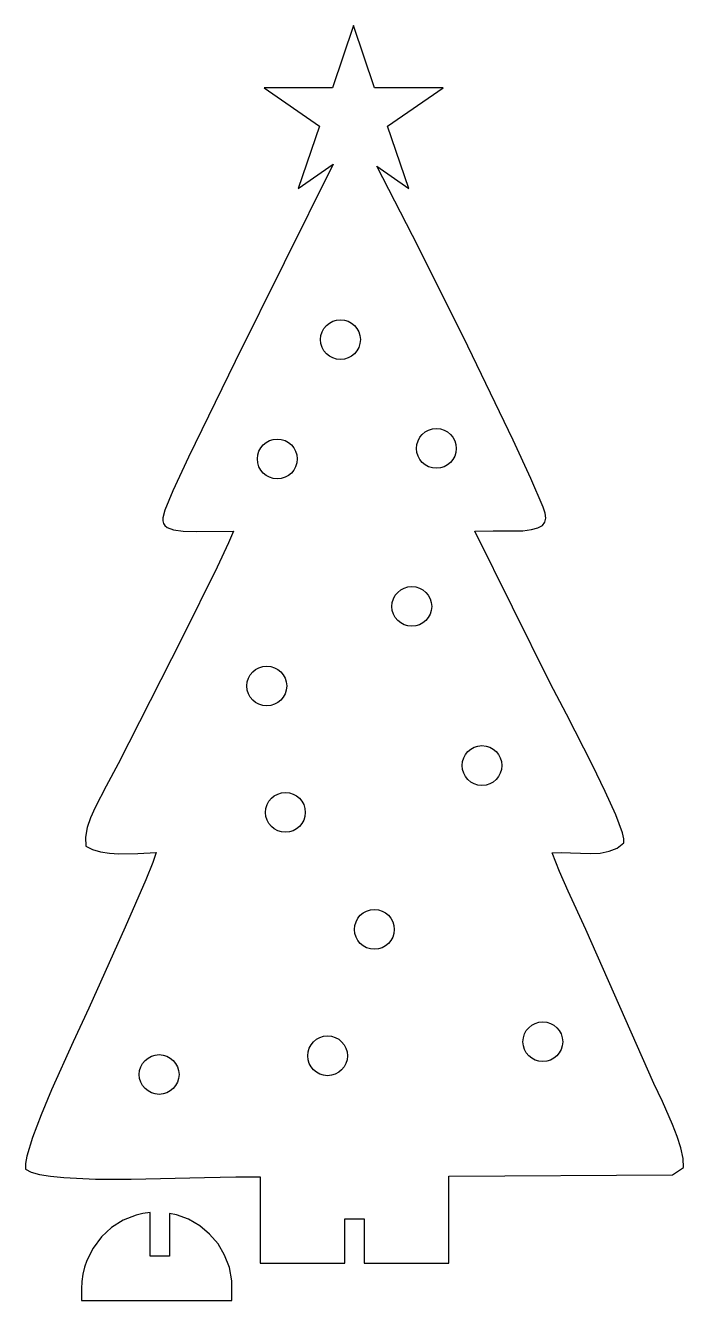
# Model space of a CAD drawing. Header units: millimetres. Extents: x -46 to 49, y -88 to 95.
import ezdxf

# ---------------------------------------------------------------- set-up
doc = ezdxf.new("R2010")
doc.units = ezdxf.units.MM
doc.layers.get('0').update_dxf_attribs({"linetype": 'CONTINUOUS'})

msp = doc.modelspace()

# ---------------------------------------------------------------- linework, layer by layer
for points in [[(1, 95.5), (-2.03, 86.51), (-11.9, 86.53), (-3.9, 80.99), (-6.97, 72.02), (-1.96, 75.51), (-16.08, 47.08), (-22.77, 33.29), (-25.04, 28.44), (-26.22, 25.68), (-26.5, 24.57), (-26.49, 24.13), (-26.39, 23.76), (-26.19, 23.45), (-25.88, 23.2), (-24.94, 22.84), (-23.54, 22.65), (-21.65, 22.59), (-16.32, 22.67), (-17.01, 20.95), (-18.67, 17.47), (-23.72, 7.31), (-32.92, -10.88), (-34.63, -14.09), (-36.24, -17.15), (-36.89, -18.62), (-37.37, -20.04), (-37.62, -21.41), (-37.6, -22.73), (-36.61, -23.22), (-35.46, -23.55), (-34.19, -23.74), (-32.85, -23.82), (-30.08, -23.79), (-27.47, -23.65), (-27.93, -25.07), (-28.93, -27.56), (-31.91, -34.4), (-37.17, -46.07), (-39.4, -50.9), (-42.54, -57.84), (-44.04, -61.42), (-45.28, -64.7), (-46.08, -67.4), (-46.27, -68.45), (-46.28, -69.25), (-45.48, -69.68), (-44.26, -70.02), (-42.67, -70.28), (-40.76, -70.47), (-36.21, -70.67), (-31.04, -70.69), (-20.49, -70.47), (-15.96, -70.37), (-12.48, -70.37), (-12.48, -82.78), (-0.27, -82.78), (-0.27, -76.41), (2.53, -76.41), (2.53, -82.78), (14.75, -82.78), (14.75, -70.26), (46.95, -70.05), (48.55, -69.01), (48.49, -67.7), (48.17, -66.18), (47.64, -64.53), (46.98, -62.82), (45.52, -59.52), (44.29, -56.9), (34.46, -34.73), (31.93, -29.22), (30.67, -26.37), (29.61, -23.66), (30.9, -23.63), (32.28, -23.68), (35.16, -23.78), (36.55, -23.71), (37.84, -23.46), (38.99, -22.99), (39.49, -22.64), (39.94, -22.22), (39.96, -21.69), (39.75, -20.82), (38.78, -18.23), (37.27, -14.85), (35.43, -11.05), (31.68, -3.7), (29.35, 0.76), (18.5, 22.65), (21.13, 22.71), (23.76, 22.69), (25.38, 22.72), (26.65, 22.87), (27.58, 23.12), (28.22, 23.48), (28.59, 23.95), (28.71, 24.55), (28.62, 25.25), (28.34, 26.09), (26.55, 30.24), (23.99, 35.76), (17.45, 49.32), (10.35, 63.55), (4.35, 75.25), (8.98, 72.02), (5.91, 80.99), (13.91, 86.53), (4.04, 86.51)], [(1.14, 48.22), (0.71, 47.87), (0.23, 47.61), (-0.31, 47.44), (-0.89, 47.38), (-1.47, 47.44), (-2, 47.61), (-2.49, 47.87), (-2.92, 48.22), (-3.27, 48.65), (-3.53, 49.13), (-3.7, 49.67), (-3.76, 50.25), (-3.7, 50.83), (-3.53, 51.37), (-3.27, 51.85), (-2.92, 52.28), (-2.49, 52.63), (-2, 52.89), (-1.47, 53.06), (-0.89, 53.12), (-0.31, 53.06), (0.23, 52.89), (0.71, 52.63), (1.14, 52.28), (1.49, 51.85), (1.75, 51.37), (1.92, 50.83), (1.98, 50.25), (1.92, 49.67), (1.75, 49.13), (1.49, 48.65)], [(14.54, 36.95), (14.96, 36.6), (15.31, 36.18), (15.58, 35.69), (15.74, 35.15), (15.8, 34.57), (15.74, 34), (15.58, 33.46), (15.31, 32.97), (14.96, 32.55), (14.54, 32.2), (14.05, 31.93), (13.51, 31.77), (12.94, 31.71), (12.36, 31.77), (11.82, 31.93), (11.33, 32.2), (10.91, 32.55), (10.56, 32.97), (10.29, 33.46), (10.13, 34), (10.07, 34.57), (10.13, 35.15), (10.29, 35.69), (10.56, 36.18), (10.91, 36.6), (11.33, 36.95), (11.82, 37.22), (12.36, 37.38), (12.94, 37.44), (13.51, 37.38), (14.05, 37.22)], [(-12.37, 31.45), (-12.63, 31.94), (-12.8, 32.48), (-12.86, 33.06), (-12.8, 33.63), (-12.63, 34.17), (-12.37, 34.66), (-12.02, 35.08), (-11.59, 35.43), (-11.11, 35.7), (-10.57, 35.86), (-9.99, 35.92), (-9.41, 35.86), (-8.88, 35.7), (-8.39, 35.43), (-7.96, 35.08), (-7.61, 34.66), (-7.35, 34.17), (-7.18, 33.63), (-7.12, 33.06), (-7.18, 32.48), (-7.35, 31.94), (-7.61, 31.45), (-7.96, 31.03), (-8.39, 30.68), (-8.88, 30.41), (-9.41, 30.25), (-9.99, 30.19), (-10.57, 30.25), (-11.11, 30.41), (-11.59, 30.68), (-12.02, 31.03)], [(8.28, 9.17), (7.79, 9.44), (7.37, 9.79), (7.02, 10.21), (6.75, 10.7), (6.58, 11.24), (6.53, 11.82), (6.58, 12.39), (6.75, 12.93), (7.02, 13.42), (7.37, 13.84), (7.79, 14.19), (8.28, 14.46), (8.82, 14.62), (9.39, 14.68), (9.97, 14.62), (10.51, 14.46), (11, 14.19), (11.42, 13.84), (11.77, 13.42), (12.04, 12.93), (12.2, 12.39), (12.26, 11.82), (12.2, 11.24), (12.04, 10.7), (11.77, 10.21), (11.42, 9.79), (11, 9.44), (10.51, 9.17), (9.97, 9.01), (9.39, 8.95), (8.82, 9.01)], [(-13.11, -2.03), (-13.54, -1.68), (-13.89, -1.25), (-14.15, -0.76), (-14.32, -0.23), (-14.38, 0.35), (-14.32, 0.93), (-14.15, 1.47), (-13.89, 1.95), (-13.54, 2.38), (-13.11, 2.73), (-12.63, 2.99), (-12.09, 3.16), (-11.51, 3.22), (-10.93, 3.16), (-10.39, 2.99), (-9.91, 2.73), (-9.48, 2.38), (-9.13, 1.95), (-8.87, 1.47), (-8.7, 0.93), (-8.64, 0.35), (-8.7, -0.23), (-8.87, -0.76), (-9.13, -1.25), (-9.48, -1.68), (-9.91, -2.03), (-10.39, -2.29), (-10.93, -2.46), (-11.51, -2.52), (-12.09, -2.46), (-12.63, -2.29)], [(20.09, -8.3), (20.62, -8.47), (21.11, -8.73), (21.54, -9.08), (21.89, -9.51), (22.15, -10), (22.32, -10.53), (22.38, -11.11), (22.32, -11.69), (22.15, -12.23), (21.89, -12.71), (21.54, -13.14), (21.11, -13.49), (20.62, -13.75), (20.09, -13.92), (19.51, -13.98), (18.93, -13.92), (18.39, -13.75), (17.91, -13.49), (17.48, -13.14), (17.13, -12.71), (16.87, -12.23), (16.7, -11.69), (16.64, -11.11), (16.7, -10.53), (16.87, -10), (17.13, -9.51), (17.48, -9.08), (17.91, -8.73), (18.39, -8.47), (18.93, -8.3), (19.51, -8.24)], [(-6.44, -19.46), (-6.79, -19.88), (-7.21, -20.23), (-7.7, -20.5), (-8.23, -20.66), (-8.81, -20.72), (-9.39, -20.66), (-9.93, -20.5), (-10.42, -20.23), (-10.84, -19.88), (-11.19, -19.46), (-11.45, -18.97), (-11.62, -18.43), (-11.68, -17.85), (-11.62, -17.28), (-11.45, -16.74), (-11.19, -16.25), (-10.84, -15.83), (-10.42, -15.48), (-9.93, -15.21), (-9.39, -15.05), (-8.81, -14.99), (-8.23, -15.05), (-7.7, -15.21), (-7.21, -15.48), (-6.79, -15.83), (-6.44, -16.25), (-6.17, -16.74), (-6, -17.28), (-5.95, -17.85), (-6, -18.43), (-6.17, -18.97)], [(4.58, -31.9), (5.12, -32.07), (5.6, -32.33), (6.03, -32.68), (6.38, -33.11), (6.64, -33.6), (6.81, -34.13), (6.87, -34.71), (6.81, -35.29), (6.64, -35.83), (6.38, -36.32), (6.03, -36.74), (5.6, -37.09), (5.12, -37.35), (4.58, -37.52), (4, -37.58), (3.42, -37.52), (2.88, -37.35), (2.4, -37.09), (1.97, -36.74), (1.62, -36.32), (1.36, -35.83), (1.19, -35.29), (1.13, -34.71), (1.19, -34.13), (1.36, -33.6), (1.62, -33.11), (1.97, -32.68), (2.4, -32.33), (2.88, -32.07), (3.42, -31.9), (4, -31.84)], [(26.67, -48.52), (27.16, -48.25), (27.7, -48.09), (28.27, -48.03), (28.85, -48.09), (29.39, -48.25), (29.88, -48.52), (30.3, -48.87), (30.65, -49.29), (30.92, -49.78), (31.08, -50.32), (31.14, -50.9), (31.08, -51.47), (30.92, -52.01), (30.65, -52.5), (30.3, -52.92), (29.88, -53.27), (29.39, -53.54), (28.85, -53.7), (28.27, -53.76), (27.7, -53.7), (27.16, -53.54), (26.67, -53.27), (26.25, -52.92), (25.9, -52.5), (25.63, -52.01), (25.47, -51.47), (25.41, -50.9), (25.47, -50.32), (25.63, -49.78), (25.9, -49.29), (26.25, -48.87)], [(-3.32, -50.11), (-2.74, -50.05), (-2.17, -50.11), (-1.63, -50.28), (-1.14, -50.54), (-0.72, -50.89), (-0.37, -51.32), (-0.1, -51.8), (0.06, -52.34), (0.12, -52.92), (0.06, -53.5), (-0.1, -54.03), (-0.37, -54.52), (-0.72, -54.95), (-1.14, -55.3), (-1.63, -55.56), (-2.17, -55.73), (-2.74, -55.79), (-3.32, -55.73), (-3.86, -55.56), (-4.35, -55.3), (-4.77, -54.95), (-5.12, -54.52), (-5.39, -54.03), (-5.55, -53.5), (-5.61, -52.92), (-5.55, -52.34), (-5.39, -51.8), (-5.12, -51.32), (-4.77, -50.89), (-4.35, -50.54), (-3.86, -50.28)], [(-29.83, -56.19), (-29.89, -55.62), (-29.83, -55.04), (-29.66, -54.5), (-29.4, -54.01), (-29.05, -53.59), (-28.62, -53.24), (-28.14, -52.97), (-27.6, -52.81), (-27.02, -52.75), (-26.44, -52.81), (-25.9, -52.97), (-25.42, -53.24), (-24.99, -53.59), (-24.64, -54.01), (-24.38, -54.5), (-24.21, -55.04), (-24.15, -55.62), (-24.21, -56.19), (-24.38, -56.73), (-24.64, -57.22), (-24.99, -57.64), (-25.42, -57.99), (-25.9, -58.26), (-26.44, -58.42), (-27.02, -58.48), (-27.6, -58.42), (-28.14, -58.26), (-28.62, -57.99), (-29.05, -57.64), (-29.4, -57.22), (-29.66, -56.73)], [(-24.53, -75.81), (-25.53, -75.63), (-25.53, -81.8), (-28.33, -81.8), (-28.33, -75.48), (-29.35, -75.62), (-30.34, -75.86), (-32.2, -76.6), (-33.88, -77.67), (-35.34, -79.02), (-36.54, -80.61), (-37.45, -82.42), (-37.78, -83.38), (-38.02, -84.39), (-38.16, -85.42), (-38.21, -86.49), (-38.21, -88.17), (-16.53, -88.17), (-16.53, -85.32), (-16.9, -83.41), (-17.58, -81.63), (-18.53, -80.02), (-19.74, -78.6), (-21.16, -77.4), (-22.77, -76.46)]]:
    msp.add_lwpolyline(points, close=True)

doc.saveas('drawing.dxf')
